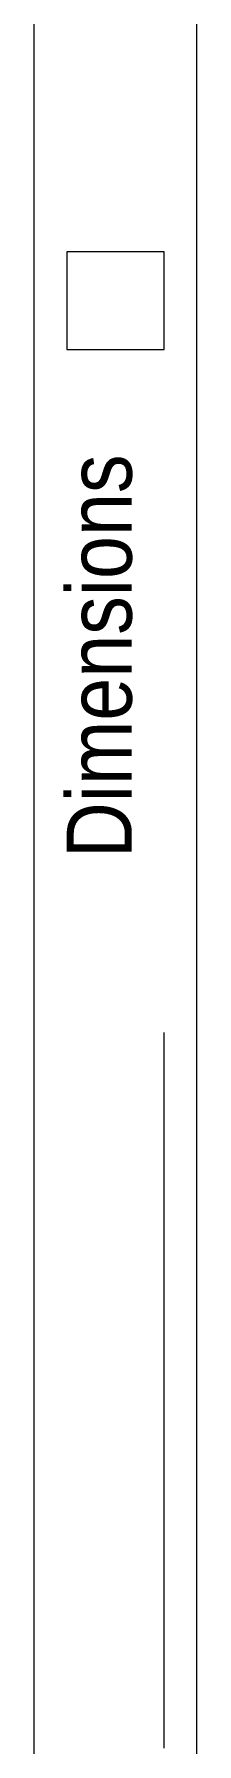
# Model space of a CAD drawing. Header units: millimetres. Extents: x 2 to 410, y 5 to 282.
# Drawn here: x 400 to 405, y 102.1 to 154.7 of the extents above; entities that cross this region are included whole.
import ezdxf

# ---------------------------------------------------------------- set-up
doc = ezdxf.new("R2010")
doc.units = ezdxf.units.MM
doc.layers.add('Autre type objet', color=1, linetype='Continuous', lineweight=0)
doc.layers.add('Feuille dessin', color=5, linetype='Continuous', lineweight=0)
doc.styles.add('ARIAL', font='ARIAL.TTF')

# ---------------------------------------------------------------- blocks, each defined once
blk = doc.blocks.new('*A43')
at = {"layer": 'Feuille dessin', "linetype": 'Continuous', "lineweight": 0}
blk.add_line((405, 5), (405, 282), dxfattribs=at)
blk = doc.blocks.new('*A44')
at = {"layer": 'Autre type objet', "linetype": 'Continuous', "lineweight": 0}
for p, q in [((400, 37), (400, 282)), ((405, 37), (405, 282)), ((401, 148), (401, 145)), ((404, 148), (401, 148)), ((404, 145), (404, 148)), ((401, 145), (404, 145)), ((404, 102), (404, 124))]:
    blk.add_line(p, q, dxfattribs=at)
at = {"layer": 'Autre type objet', "style": 'ARIAL', "width": 0.85}
blk.add_text('Dimensions', height=2, rotation=90, dxfattribs=at).set_placement((403, 129.364258))

msp = doc.modelspace()

# ---------------------------------------------------------------- block references
at = {"lineweight": 0}
for name in ['*A43', '*A44']:
    msp.add_blockref(name, (0, 0), dxfattribs=at)

doc.saveas('drawing.dxf')
